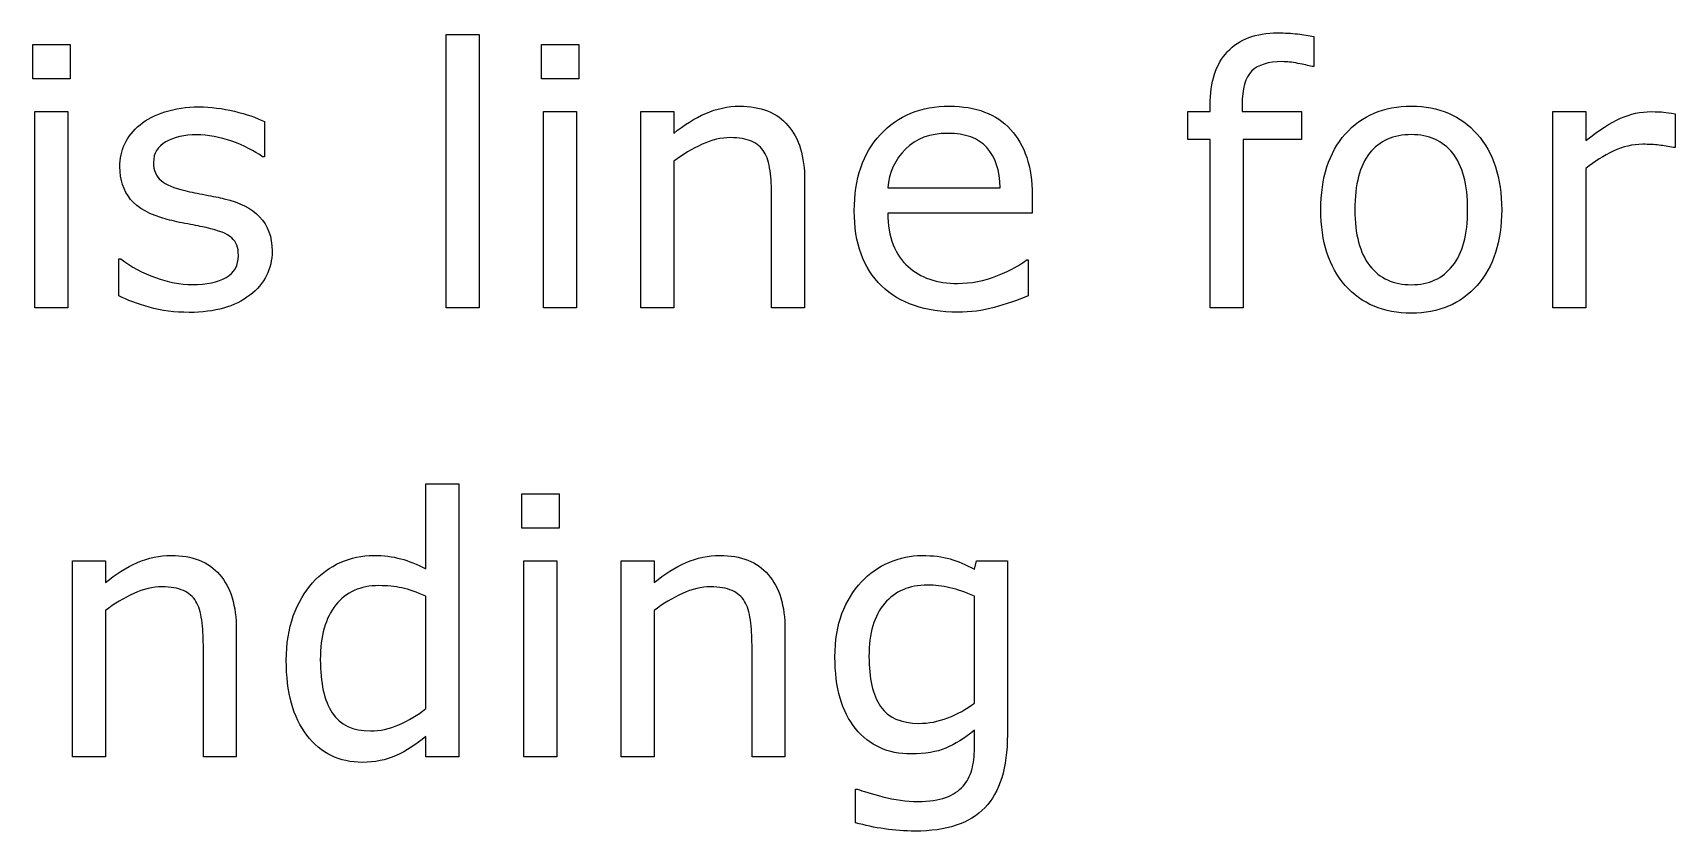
# Model space of a CAD drawing. Extents: x 37 to 222, y 56 to 202.
# Drawn here: x 185.95 to 205.3, y 139.86 to 149.26 of the extents above; entities that cross this region are included whole.
import ezdxf

# ---------------------------------------------------------------- set-up
doc = ezdxf.new("R2010")
doc.units = 0
doc.layers.add('Layer_1', color=7, linetype='CONTINUOUS')

msp = doc.modelspace()

# ---------------------------------------------------------------- linework, layer by layer
at = {"layer": 'Layer_1', "color": 7}
for p, q in [((190.817205, 146.023973), (190.817205, 149.240313)), ((190.817205, 149.240313), (191.205811, 149.240313)), ((191.205811, 149.240313), (191.205811, 146.023973)), ((201.042949, 149.21964), (201.042949, 148.864107)), ((185.947218, 148.719414), (185.947218, 149.12249)), ((185.947218, 149.12249), (186.385436, 149.12249)), ((186.385436, 149.12249), (186.385436, 148.719414)), ((191.941686, 148.719414), (191.941686, 149.12249)), ((191.941686, 149.12249), (192.379901, 149.12249)), ((192.379901, 149.12249), (192.379901, 148.719414)), ((201.042938, 148.864108), (201.022279, 148.864108)), ((201.042949, 148.864107), (201.042938, 148.864108)), ((186.385436, 148.719414), (185.947218, 148.719414)), ((186.385436, 148.719414), (186.385436, 148.719414)), ((192.379901, 148.719414), (191.941686, 148.719414)), ((192.379901, 148.719414), (192.379901, 148.719414)), ((185.97202, 146.023973), (185.97202, 148.332875)), ((185.97202, 148.332875), (186.360629, 148.332875)), ((186.360629, 148.332875), (186.360629, 146.023973)), ((191.966488, 146.023973), (191.966488, 148.332875)), ((191.966488, 148.332875), (192.355094, 148.332875)), ((192.355094, 148.332875), (192.355094, 146.023973)), ((193.111644, 146.023973), (193.111644, 148.332875)), ((193.111644, 148.332875), (193.500253, 148.332875)), ((193.500253, 148.332875), (193.500253, 148.076558)), ((199.558802, 148.006279), (199.558802, 148.332875)), ((199.558802, 148.332875), (199.821319, 148.332875)), ((199.821319, 148.332875), (199.821319, 148.409354)), ((200.197524, 148.411423), (200.197524, 148.332875)), ((200.197524, 148.332875), (200.898257, 148.332875)), ((200.898257, 148.332875), (200.898257, 148.006279)), ((203.860348, 146.023967), (203.860348, 148.33287)), ((203.860348, 148.33287), (204.248954, 148.33287)), ((204.248954, 148.33287), (204.248954, 147.991804)), ((205.301087, 148.308062), (205.301087, 147.909119)), ((188.675748, 148.215053), (188.675748, 147.799574)), ((199.821319, 148.006279), (199.558802, 148.006279)), ((199.821319, 146.023972), (199.821319, 148.006279)), ((200.898257, 148.006279), (200.209925, 148.006279)), ((200.209925, 148.006279), (200.209925, 146.023972)), ((205.301076, 147.909127), (205.280417, 147.909127)), ((205.301087, 147.909119), (205.301076, 147.909127)), ((188.675748, 147.799574), (188.65509, 147.799574)), ((193.500253, 147.747896), (193.500253, 146.023973)), ((195.042275, 147.522587), (195.042275, 146.023973)), ((204.248954, 147.663142), (204.248954, 146.023967)), ((194.653664, 146.023973), (194.653664, 147.338621)), ((196.022055, 147.435773), (197.344971, 147.435773)), ((197.344971, 147.435773), (197.344971, 147.435773)), ((197.723234, 147.348955), (197.723234, 147.138116)), ((197.723245, 147.138116), (196.022055, 147.138116)), ((197.723234, 147.138116), (197.723245, 147.138116)), ((202.855747, 147.17739), (202.855747, 147.17739)), ((203.256757, 147.17739), (203.256757, 147.17739)), ((186.962143, 146.162465), (186.962143, 146.598614)), ((186.962143, 146.598614), (186.98283, 146.598614)), ((188.766711, 146.689563), (188.766686, 146.689563)), ((197.657098, 146.588279), (197.677757, 146.588279)), ((197.677757, 146.588279), (197.677757, 146.164531)), ((186.360629, 146.023973), (185.97202, 146.023973)), ((186.360629, 146.023973), (186.360629, 146.023973)), ((191.205811, 146.023973), (190.817205, 146.023973)), ((191.205811, 146.023973), (191.205811, 146.023973)), ((192.355094, 146.023973), (191.966488, 146.023973)), ((192.355094, 146.023973), (192.355094, 146.023973)), ((193.500253, 146.023973), (193.111644, 146.023973)), ((195.04227, 146.023973), (194.653664, 146.023973)), ((195.042275, 146.023973), (195.04227, 146.023973)), ((200.209925, 146.023972), (199.821319, 146.023972)), ((204.248954, 146.023967), (203.860348, 146.023967)), ((190.577427, 142.948191), (190.577427, 143.948646)), ((190.577427, 143.948646), (190.966035, 143.948646)), ((190.966035, 143.948646), (190.966035, 140.732306)), ((191.710173, 143.427749), (191.710173, 143.830824)), ((191.710173, 143.830824), (192.148391, 143.830824)), ((192.148391, 143.830824), (192.148391, 143.427749)), ((192.148391, 143.427749), (191.710173, 143.427749)), ((192.148391, 143.427749), (192.148391, 143.427749)), ((186.414381, 140.732306), (186.414381, 143.041209)), ((186.414381, 143.041209), (186.802987, 143.041209)), ((186.802987, 143.041209), (186.802987, 142.784892)), ((191.734975, 140.732306), (191.734975, 143.041209)), ((191.734975, 143.041209), (192.123584, 143.041209)), ((192.123584, 143.041209), (192.123584, 140.732306)), ((192.880134, 140.732306), (192.880134, 143.041209)), ((192.880134, 143.041209), (193.26874, 143.041209)), ((193.26874, 143.041209), (193.26874, 142.784892)), ((197.043172, 142.941985), (197.067979, 143.041203)), ((197.067979, 143.041203), (197.43178, 143.041203)), ((197.43178, 143.041203), (197.43178, 140.994815)), ((186.802987, 142.45623), (186.802987, 140.732306)), ((190.577427, 141.300747), (190.577427, 142.62573)), ((193.26874, 142.45623), (193.26874, 140.732306)), ((197.043183, 141.366891), (197.043183, 142.62573)), ((188.345012, 142.23092), (188.345012, 140.732306)), ((194.810766, 142.23092), (194.810766, 140.732306)), ((187.956398, 140.732306), (187.956398, 142.046954)), ((194.422154, 140.732306), (194.422154, 142.046954)), ((190.577427, 141.300744), (190.577427, 141.300747)), ((197.043183, 141.366891), (197.043183, 141.366891)), ((190.577427, 140.732306), (190.577427, 140.974151)), ((197.043172, 140.835653), (197.043172, 141.046493)), ((197.43178, 140.994815), (197.431789, 140.994821)), ((186.802987, 140.732306), (186.414381, 140.732306)), ((188.345006, 140.732306), (187.956398, 140.732306)), ((188.345012, 140.732306), (188.345006, 140.732306)), ((190.966035, 140.732306), (190.577427, 140.732306)), ((190.966035, 140.732306), (190.966035, 140.732306)), ((192.123584, 140.732306), (191.734975, 140.732306)), ((192.123584, 140.732306), (192.123584, 140.732306)), ((193.26874, 140.732306), (192.880134, 140.732306)), ((194.81076, 140.732306), (194.422154, 140.732306)), ((194.810766, 140.732306), (194.81076, 140.732306)), ((195.641718, 139.957152), (195.641718, 140.354027)), ((195.641718, 140.354027), (195.662377, 140.354027))]:
    msp.add_line(p, q, dxfattribs=at)
for points in [[(200.025958, 149.039808), (200.162383, 149.187258), (200.359442, 149.260983), (200.617135, 149.260983)], [(200.617135, 149.260983), (200.703952, 149.260983), (200.781812, 149.256848), (200.850713, 149.248579)], [(200.850713, 149.248579), (200.920992, 149.24031), (200.985071, 149.230664), (201.042949, 149.21964)], [(199.821319, 148.409354), (199.821319, 148.683584), (199.889532, 148.893736), (200.025958, 149.039808)], [(200.672947, 148.921985), (200.506205, 148.921985), (200.384937, 148.884778), (200.309143, 148.810364)], [(200.854848, 148.901315), (200.785946, 148.915095), (200.725313, 148.921985), (200.672947, 148.921985)], [(201.022279, 148.864108), (200.97956, 148.876511), (200.92375, 148.888913), (200.854848, 148.901315)], [(200.309143, 148.810364), (200.23473, 148.737328), (200.197524, 148.604348), (200.197524, 148.411423)], [(187.210205, 148.177845), (187.287376, 148.242613), (187.385217, 148.2936), (187.503727, 148.330807)], [(187.503727, 148.330807), (187.623617, 148.369392), (187.757287, 148.388685), (187.904737, 148.388685)], [(187.904737, 148.388685), (188.04254, 148.388685), (188.181722, 148.37146), (188.322282, 148.33701)], [(188.322282, 148.33701), (188.464219, 148.303935), (188.582041, 148.263283), (188.675748, 148.215053)], [(193.500253, 148.076558), (193.62152, 148.177155), (193.746921, 148.255704), (193.876458, 148.312205)], [(193.876458, 148.312205), (194.005992, 148.368704), (194.138972, 148.396954), (194.275398, 148.396954)], [(194.275398, 148.396954), (194.524823, 148.396954), (194.714992, 148.321851), (194.845905, 148.171645)], [(195.935229, 148.064157), (196.141934, 148.286022), (196.413408, 148.396954), (196.749649, 148.396954)], [(196.749649, 148.396954), (197.061085, 148.396954), (197.300864, 148.306003), (197.468986, 148.124101)], [(201.412942, 148.068292), (201.605868, 148.2874), (201.865628, 148.396954), (202.192223, 148.396954)], [(202.192223, 148.396954), (202.516062, 148.396954), (202.774444, 148.2874), (202.967369, 148.068292)], [(204.248954, 147.991804), (204.403296, 148.115828), (204.539033, 148.203333), (204.656167, 148.254322)], [(204.656167, 148.254322), (204.774678, 148.306687), (204.895255, 148.33287), (205.017899, 148.33287)], [(205.017899, 148.33287), (205.085424, 148.33287), (205.134344, 148.3308), (205.164661, 148.326661)], [(205.164661, 148.326661), (205.194979, 148.323914), (205.240454, 148.317714), (205.301087, 148.308062)], [(187.03037, 147.952536), (187.070333, 148.036597), (187.130278, 148.1117), (187.210205, 148.177845)], [(187.875809, 148.060023), (187.73387, 148.060023), (187.61398, 148.032462), (187.51614, 147.97734)], [(188.293354, 147.983541), (188.151417, 148.034529), (188.012235, 148.060023), (187.875809, 148.060023)], [(194.845905, 148.171645), (194.976818, 148.021438), (195.042275, 147.805086), (195.042275, 147.522587)], [(195.627237, 147.164986), (195.627237, 147.542569), (195.729901, 147.842293), (195.935229, 148.064157)], [(196.72899, 148.076558), (196.520906, 148.076558), (196.354852, 148.015236), (196.230829, 147.892592)], [(197.189944, 147.909127), (197.089347, 148.020748), (196.935696, 148.076558), (196.72899, 148.076558)], [(197.468986, 148.124101), (197.638484, 147.9422), (197.723234, 147.683818), (197.723234, 147.348955)], [(201.12562, 147.17739), (201.12562, 147.553594), (201.221394, 147.850561), (201.412942, 148.068292)], [(202.192223, 148.062089), (201.981382, 148.062089), (201.817395, 147.989053), (201.700262, 147.842983)], [(202.680047, 147.842983), (202.562913, 147.989053), (202.400305, 148.062089), (202.192223, 148.062089)], [(202.967369, 148.068292), (203.160294, 147.850561), (203.256757, 147.553594), (203.256757, 147.17739)], [(186.972492, 147.683818), (186.972492, 147.778902), (186.991785, 147.868475), (187.03037, 147.952536)], [(187.51614, 147.97734), (187.418299, 147.923598), (187.369378, 147.842983), (187.369378, 147.735496)], [(188.65509, 147.799574), (188.55587, 147.872609), (188.435291, 147.933932), (188.293354, 147.983541)], [(193.833049, 147.948401), (193.717293, 147.896036), (193.606361, 147.829201), (193.500253, 147.747896)], [(194.165845, 148.026949), (194.059735, 148.026949), (193.948803, 148.000767), (193.833049, 147.948401)], [(194.418025, 147.983541), (194.353257, 148.01248), (194.269197, 148.026949), (194.165845, 148.026949)], [(194.566852, 147.855384), (194.532402, 147.913262), (194.482793, 147.955981), (194.418025, 147.983541)], [(196.230829, 147.892592), (196.108182, 147.769945), (196.038591, 147.617672), (196.022055, 147.435773)], [(197.344971, 147.435773), (197.343654, 147.639722), (197.291979, 147.797506), (197.189944, 147.909127)], [(204.571415, 147.867782), (204.459795, 147.815416), (204.352308, 147.747203), (204.248954, 147.663142)], [(204.918681, 147.948395), (204.798792, 147.948395), (204.683036, 147.921524), (204.571415, 147.867782)], [(205.110917, 147.938066), (205.057174, 147.944952), (204.993096, 147.948395), (204.918681, 147.948395)], [(205.280417, 147.909127), (205.222539, 147.9229), (205.166039, 147.932546), (205.110917, 147.938066)], [(187.098583, 147.299346), (187.014522, 147.404077), (186.972492, 147.532234), (186.972492, 147.683818)], [(187.369378, 147.735496), (187.369378, 147.640411), (187.399007, 147.568753), (187.458264, 147.520521)], [(194.635065, 147.636277), (194.622666, 147.729983), (194.599929, 147.803018), (194.566852, 147.855384)], [(201.700262, 147.842983), (201.584507, 147.698287), (201.52663, 147.476423), (201.52663, 147.17739)], [(202.855747, 147.17739), (202.855747, 147.476423), (202.79718, 147.698287), (202.680047, 147.842983)], [(187.458264, 147.520521), (187.51614, 147.472289), (187.609847, 147.433015), (187.739383, 147.402699)], [(194.653664, 147.338621), (194.653664, 147.444729), (194.647464, 147.543948), (194.635065, 147.636277)], [(187.530598, 147.063702), (187.328026, 147.117445), (187.184021, 147.195993), (187.098583, 147.299346)], [(187.739383, 147.402699), (187.811041, 147.386161), (187.890967, 147.369625), (187.979162, 147.35309)], [(187.979162, 147.35309), (188.068733, 147.336552), (188.143147, 147.321394), (188.202402, 147.307616)], [(188.202402, 147.307616), (188.382927, 147.266274), (188.522109, 147.195304), (188.61995, 147.094707)], [(188.61995, 147.094707), (188.717791, 146.992733), (188.766711, 146.857685), (188.766711, 146.689563)], [(195.949699, 146.280287), (195.734724, 146.488372), (195.627237, 146.783271), (195.627237, 147.164986)], [(196.022055, 147.138116), (196.022055, 146.996177), (196.043414, 146.872153), (196.086133, 146.766045)], [(201.412942, 146.286488), (201.221394, 146.504218), (201.12562, 146.801186), (201.12562, 147.17739)], [(201.52663, 147.17739), (201.52663, 146.888001), (201.585197, 146.668204), (201.70233, 146.517997)], [(202.677981, 146.515931), (202.796492, 146.664759), (202.855747, 146.885245), (202.855747, 147.17739)], [(203.256757, 147.17739), (203.256757, 146.801186), (203.160294, 146.504218), (202.967369, 146.286488)], [(187.772445, 147.009959), (187.684251, 147.026497), (187.603635, 147.044411), (187.530598, 147.063702)], [(187.989485, 146.96655), (187.934364, 146.978949), (187.862017, 146.993419), (187.772445, 147.009959)], [(188.291277, 146.846659), (188.238912, 146.893514), (188.138314, 146.933477), (187.989485, 146.96655)], [(188.369825, 146.639954), (188.369825, 146.730905), (188.343642, 146.799807), (188.291277, 146.846659)], [(196.086133, 146.766045), (196.128854, 146.661314), (196.187421, 146.575187), (196.261834, 146.507662)], [(186.98283, 146.598614), (187.105474, 146.506286), (187.241899, 146.432561), (187.392106, 146.377439)], [(188.22513, 146.379505), (188.321593, 146.434627), (188.369825, 146.521443), (188.369825, 146.639954)], [(188.766686, 146.689563), (188.766686, 146.478724), (188.67918, 146.30578), (188.504168, 146.170731)], [(197.316035, 146.402244), (197.475886, 146.465633), (197.589573, 146.527645), (197.657098, 146.588279)], [(201.70233, 146.517997), (201.819464, 146.36917), (201.982761, 146.294757), (202.192223, 146.294757)], [(202.192223, 146.294757), (202.398928, 146.294757), (202.560847, 146.368482), (202.677981, 146.515931)], [(187.392106, 146.377439), (187.542312, 146.323695), (187.686317, 146.296823), (187.82412, 146.296823)], [(187.82412, 146.296823), (187.994998, 146.296823), (188.128668, 146.324383), (188.22513, 146.379505)], [(196.261834, 146.507662), (196.333492, 146.441517), (196.418241, 146.391908), (196.516082, 146.358835)], [(196.516082, 146.358835), (196.615302, 146.325763), (196.724167, 146.309226), (196.842678, 146.309226)], [(196.842678, 146.309226), (196.999774, 146.309226), (197.15756, 146.340232), (197.316035, 146.402244)], [(187.319744, 146.028105), (187.177807, 146.069446), (187.058606, 146.114233), (186.962143, 146.162465)], [(188.504168, 146.170731), (188.330536, 146.035684), (188.092825, 145.968161), (187.791035, 145.968161)], [(196.846801, 145.970229), (196.463705, 145.970229), (196.164671, 146.073582), (195.949699, 146.280287)], [(197.677757, 146.164531), (197.546843, 146.109409), (197.413173, 146.063245), (197.276747, 146.026039)], [(202.192223, 145.959892), (201.865628, 145.959892), (201.605868, 146.068757), (201.412942, 146.286488)], [(202.967369, 146.286488), (202.774444, 146.068757), (202.516062, 145.959892), (202.192223, 145.959892)], [(187.791035, 145.968161), (187.620157, 145.968161), (187.46306, 145.988142), (187.319744, 146.028105)], [(197.276747, 146.026039), (197.140323, 145.988833), (196.997007, 145.970229), (196.846801, 145.970229)], [(187.179192, 143.020539), (187.308726, 143.077038), (187.441706, 143.105287), (187.578132, 143.105287)], [(187.578132, 143.105287), (187.827557, 143.105287), (188.017726, 143.030184), (188.148639, 142.879978)], [(189.570771, 143.022605), (189.696172, 143.077726), (189.825707, 143.105287), (189.959377, 143.105287)], [(189.959377, 143.105287), (190.080644, 143.105287), (190.188131, 143.092196), (190.281838, 143.066013)], [(190.281838, 143.066013), (190.375545, 143.041208), (190.474075, 143.001934), (190.577427, 142.948191)], [(193.644945, 143.020539), (193.774481, 143.077038), (193.907462, 143.105287), (194.043889, 143.105287)], [(194.043889, 143.105287), (194.293313, 143.105287), (194.483482, 143.030184), (194.614395, 142.879978)], [(196.038582, 143.022599), (196.166739, 143.077721), (196.294207, 143.105282), (196.420987, 143.105282)], [(196.420987, 143.105282), (196.554657, 143.105282), (196.666278, 143.091501), (196.75585, 143.063939)], [(196.75585, 143.063939), (196.8468, 143.037756), (196.942574, 142.997105), (197.043172, 142.941985)], [(186.802987, 142.784892), (186.924254, 142.885489), (187.049655, 142.964038), (187.179192, 143.020539)], [(188.148639, 142.879978), (188.279554, 142.729772), (188.345012, 142.513419), (188.345012, 142.23092)], [(189.244175, 142.782826), (189.337882, 142.887556), (189.446747, 142.967483), (189.570771, 143.022605)], [(193.26874, 142.784892), (193.390009, 142.885489), (193.515411, 142.964038), (193.644945, 143.020539)], [(194.614395, 142.879978), (194.745309, 142.729772), (194.810766, 142.513419), (194.810766, 142.23092)], [(195.711986, 142.795224), (195.801559, 142.893065), (195.910425, 142.968856), (196.038582, 143.022599)], [(187.135783, 142.656734), (187.020027, 142.604369), (186.909095, 142.537534), (186.802987, 142.45623)], [(187.468579, 142.735283), (187.36247, 142.735283), (187.251537, 142.7091), (187.135783, 142.656734)], [(187.720759, 142.691874), (187.655991, 142.720813), (187.571931, 142.735283), (187.468579, 142.735283)], [(187.869589, 142.563717), (187.835137, 142.621595), (187.785527, 142.664314), (187.720759, 142.691874)], [(189.0168, 142.392151), (189.073299, 142.545114), (189.14909, 142.675339), (189.244175, 142.782826)], [(190.025524, 142.749749), (189.807793, 142.749749), (189.638294, 142.673958), (189.517027, 142.522374)], [(190.296308, 142.722882), (190.213626, 142.740793), (190.123365, 142.749749), (190.025524, 142.749749)], [(190.577427, 142.62573), (190.472696, 142.672582), (190.37899, 142.704966), (190.296308, 142.722882)], [(193.601536, 142.656734), (193.485782, 142.604369), (193.37485, 142.537534), (193.26874, 142.45623)], [(193.934333, 142.735283), (193.828225, 142.735283), (193.717293, 142.7091), (193.601536, 142.656734)], [(194.186515, 142.691874), (194.121747, 142.720813), (194.037686, 142.735283), (193.934333, 142.735283)], [(194.335342, 142.563717), (194.300893, 142.621595), (194.251283, 142.664314), (194.186515, 142.691874)], [(195.482542, 142.421085), (195.539043, 142.565778), (195.615524, 142.690491), (195.711986, 142.795224)], [(196.489212, 142.755955), (196.275615, 142.755955), (196.107494, 142.684297), (195.984849, 142.540981)], [(196.753795, 142.724948), (196.665601, 142.745619), (196.577406, 142.755955), (196.489212, 142.755955)], [(197.043183, 142.62573), (196.939829, 142.672582), (196.843367, 142.705655), (196.753795, 142.724948)], [(187.937799, 142.344611), (187.9254, 142.438316), (187.902664, 142.511351), (187.869589, 142.563717)], [(189.517027, 142.522374), (189.39576, 142.370789), (189.335127, 142.155814), (189.335127, 141.877451)], [(194.403556, 142.344611), (194.391157, 142.438316), (194.368419, 142.511351), (194.335342, 142.563717)], [(195.984849, 142.540981), (195.862203, 142.397665), (195.80088, 142.18958), (195.80088, 141.916728)], [(187.956398, 142.046954), (187.956398, 142.153062), (187.950198, 142.252281), (187.937799, 142.344611)], [(188.934117, 141.869188), (188.934117, 142.064867), (188.961678, 142.239189), (189.0168, 142.392151)], [(194.422154, 142.046954), (194.422154, 142.153062), (194.415955, 142.252281), (194.403556, 142.344611)], [(195.399859, 141.908456), (195.399859, 142.106892), (195.42742, 142.277768), (195.482542, 142.421085)], [(189.175962, 140.986552), (189.014732, 141.19877), (188.934117, 141.492982), (188.934117, 141.869188)], [(189.335127, 141.877451), (189.335127, 141.603221), (189.381979, 141.394449), (189.475685, 141.251132)], [(195.641707, 141.065094), (195.480475, 141.264911), (195.399859, 141.546032), (195.399859, 141.908456)], [(195.80088, 141.916728), (195.80088, 141.657657), (195.846356, 141.461287), (195.937306, 141.327617)], [(190.261168, 141.110574), (190.374166, 141.160183), (190.479586, 141.223573), (190.577427, 141.300744)], [(195.937306, 141.327617), (196.028257, 141.193948), (196.179153, 141.127113), (196.389994, 141.127113)], [(196.72899, 141.191191), (196.843368, 141.235289), (196.948098, 141.293856), (197.043183, 141.366891)], [(189.475685, 141.251132), (189.569392, 141.109195), (189.719598, 141.038227), (189.926303, 141.038227)], [(189.926303, 141.038227), (190.036547, 141.038227), (190.148168, 141.062343), (190.261168, 141.110574)], [(196.389994, 141.127113), (196.502992, 141.127113), (196.615991, 141.148472), (196.72899, 141.191191)], [(189.833286, 140.668225), (189.557679, 140.668225), (189.338571, 140.774334), (189.175962, 140.986552)], [(190.577427, 140.974151), (190.465806, 140.877687), (190.349362, 140.802584), (190.228095, 140.748842)], [(196.299031, 140.76744), (196.023424, 140.76744), (195.804316, 140.866658), (195.641707, 141.065094)], [(197.043172, 141.046493), (196.926038, 140.952786), (196.813728, 140.882506), (196.706241, 140.835653)], [(197.431789, 140.994821), (197.431789, 140.603458), (197.342906, 140.316137), (197.165139, 140.132858)], [(190.228095, 140.748842), (190.106828, 140.695097), (189.975225, 140.668225), (189.833286, 140.668225)], [(196.706241, 140.835653), (196.600132, 140.790178), (196.464396, 140.76744), (196.299031, 140.76744)], [(197.012164, 140.581405), (197.032836, 140.657197), (197.043172, 140.741946), (197.043172, 140.835653)], [(196.908811, 140.387101), (196.957043, 140.440845), (196.991494, 140.505613), (197.012164, 140.581405)], [(195.662377, 140.354027), (195.725766, 140.329223), (195.826363, 140.298907), (195.964168, 140.263078)], [(196.706241, 140.254809), (196.793058, 140.286504), (196.860581, 140.330602), (196.908811, 140.387101)], [(195.964168, 140.263078), (196.101972, 140.22587), (196.239775, 140.207266), (196.377579, 140.207266)], [(197.165139, 140.132858), (196.987371, 139.949579), (196.71383, 139.85794), (196.344516, 139.85794)], [(196.377579, 140.207266), (196.509869, 140.207266), (196.619423, 140.223113), (196.706241, 140.254809)], [(195.984849, 139.884807), (195.869093, 139.901345), (195.754716, 139.92546), (195.641718, 139.957152)], [(196.344516, 139.85794), (196.221872, 139.85794), (196.101983, 139.866895), (195.984849, 139.884807)]]:
    msp.add_open_spline(points, degree=3, dxfattribs=at)

doc.saveas('drawing.dxf')
